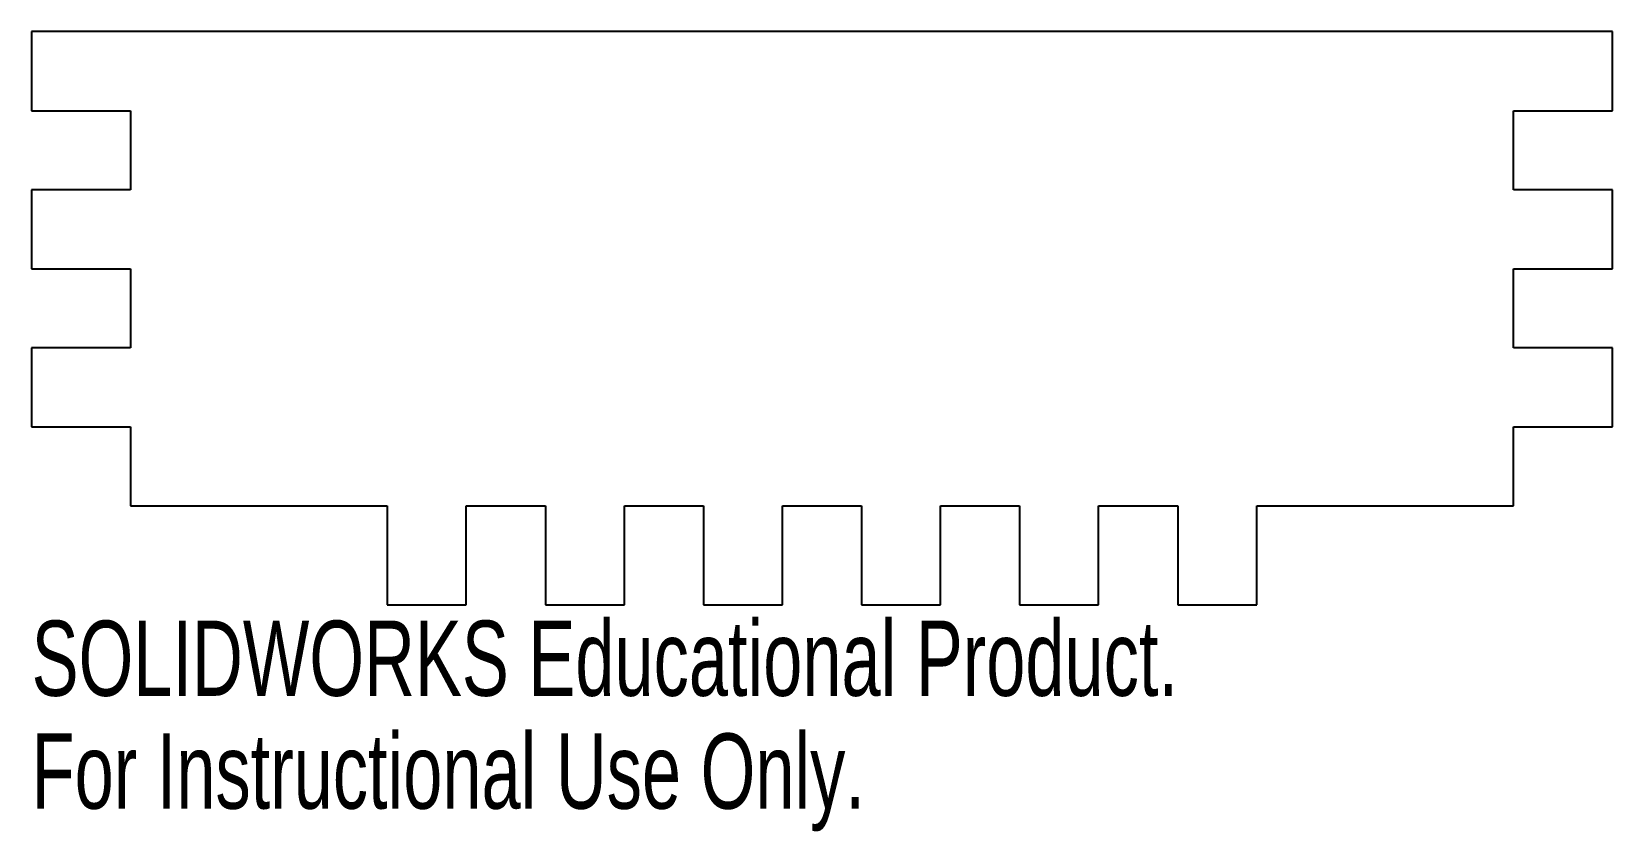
# Model space of a CAD drawing. Header units: inches. Extents: x -2 to 2, y -1.42 to 0.6.
import ezdxf

# ---------------------------------------------------------------- set-up
doc = ezdxf.new("R2010")
doc.units = ezdxf.units.IN
doc.header["$MEASUREMENT"] = 0
doc.styles.add('SLDTEXTSTYLE0', font='TXT', dxfattribs={"width": 0.7})

msp = doc.modelspace()

# ---------------------------------------------------------------- linework, layer by layer
at = {"color": 7, "linetype": 'Continuous', "lineweight": 25}
for p, q in [((2, 0.6), (-2, 0.6)), ((-2, 0.6), (-2, 0.4)), ((2, 0.4), (2, 0.6)), ((-2, 0.4), (-1.75, 0.4)), ((-1.75, 0.4), (-1.75, 0.2)), ((1.75, 0.2), (1.75, 0.4)), ((1.75, 0.4), (2, 0.4)), ((-1.75, 0.2), (-2, 0.2)), ((-2, 0.2), (-2, 0)), ((2, 0.2), (1.75, 0.2)), ((2, 0), (2, 0.2)), ((-2, 0), (-1.75, 0)), ((-1.75, 0), (-1.75, -0.2)), ((1.75, -0.2), (1.75, 0)), ((1.75, 0), (2, 0)), ((-1.75, -0.2), (-2, -0.2)), ((-2, -0.2), (-2, -0.4)), ((2, -0.2), (1.75, -0.2)), ((2, -0.4), (2, -0.2)), ((-2, -0.4), (-1.75, -0.4)), ((-1.75, -0.4), (-1.75, -0.6)), ((1.75, -0.6), (1.75, -0.4)), ((1.75, -0.4), (2, -0.4)), ((-1.75, -0.6), (-1.1, -0.6)), ((-1.1, -0.6), (-1.1, -0.85)), ((-0.9, -0.85), (-0.9, -0.6)), ((-0.9, -0.6), (-0.7, -0.6)), ((-0.7, -0.6), (-0.7, -0.85)), ((-0.5, -0.85), (-0.5, -0.6)), ((-0.5, -0.6), (-0.3, -0.6)), ((-0.3, -0.6), (-0.3, -0.85)), ((-0.1, -0.85), (-0.1, -0.6)), ((-0.1, -0.6), (0.1, -0.6)), ((0.1, -0.6), (0.1, -0.85)), ((0.3, -0.85), (0.3, -0.6)), ((0.3, -0.6), (0.5, -0.6)), ((0.5, -0.6), (0.5, -0.85)), ((0.7, -0.85), (0.7, -0.6)), ((0.7, -0.6), (0.9, -0.6)), ((0.9, -0.6), (0.9, -0.85)), ((1.1, -0.85), (1.1, -0.6)), ((1.1, -0.6), (1.75, -0.6)), ((-1.1, -0.85), (-0.9, -0.85)), ((-0.7, -0.85), (-0.5, -0.85)), ((-0.3, -0.85), (-0.1, -0.85)), ((0.1, -0.85), (0.3, -0.85)), ((0.5, -0.85), (0.7, -0.85)), ((0.9, -0.85), (1.1, -0.85))]:
    msp.add_line(p, q, dxfattribs=at)

# ---------------------------------------------------------------- texts
at = {"color": 7, "linetype": 'Continuous', "char_height": 0.1903, "attachment_point": 1, "style": 'SLDTEXTSTYLE0'}
for s, insert in [('SOLIDWORKS Educational Product.', (-2, -0.8901)), ('For Instructional Use Only.', (-2, -1.1756))]:
    msp.add_mtext(s, dxfattribs=dict(at, insert=insert))

doc.saveas('drawing.dxf')
